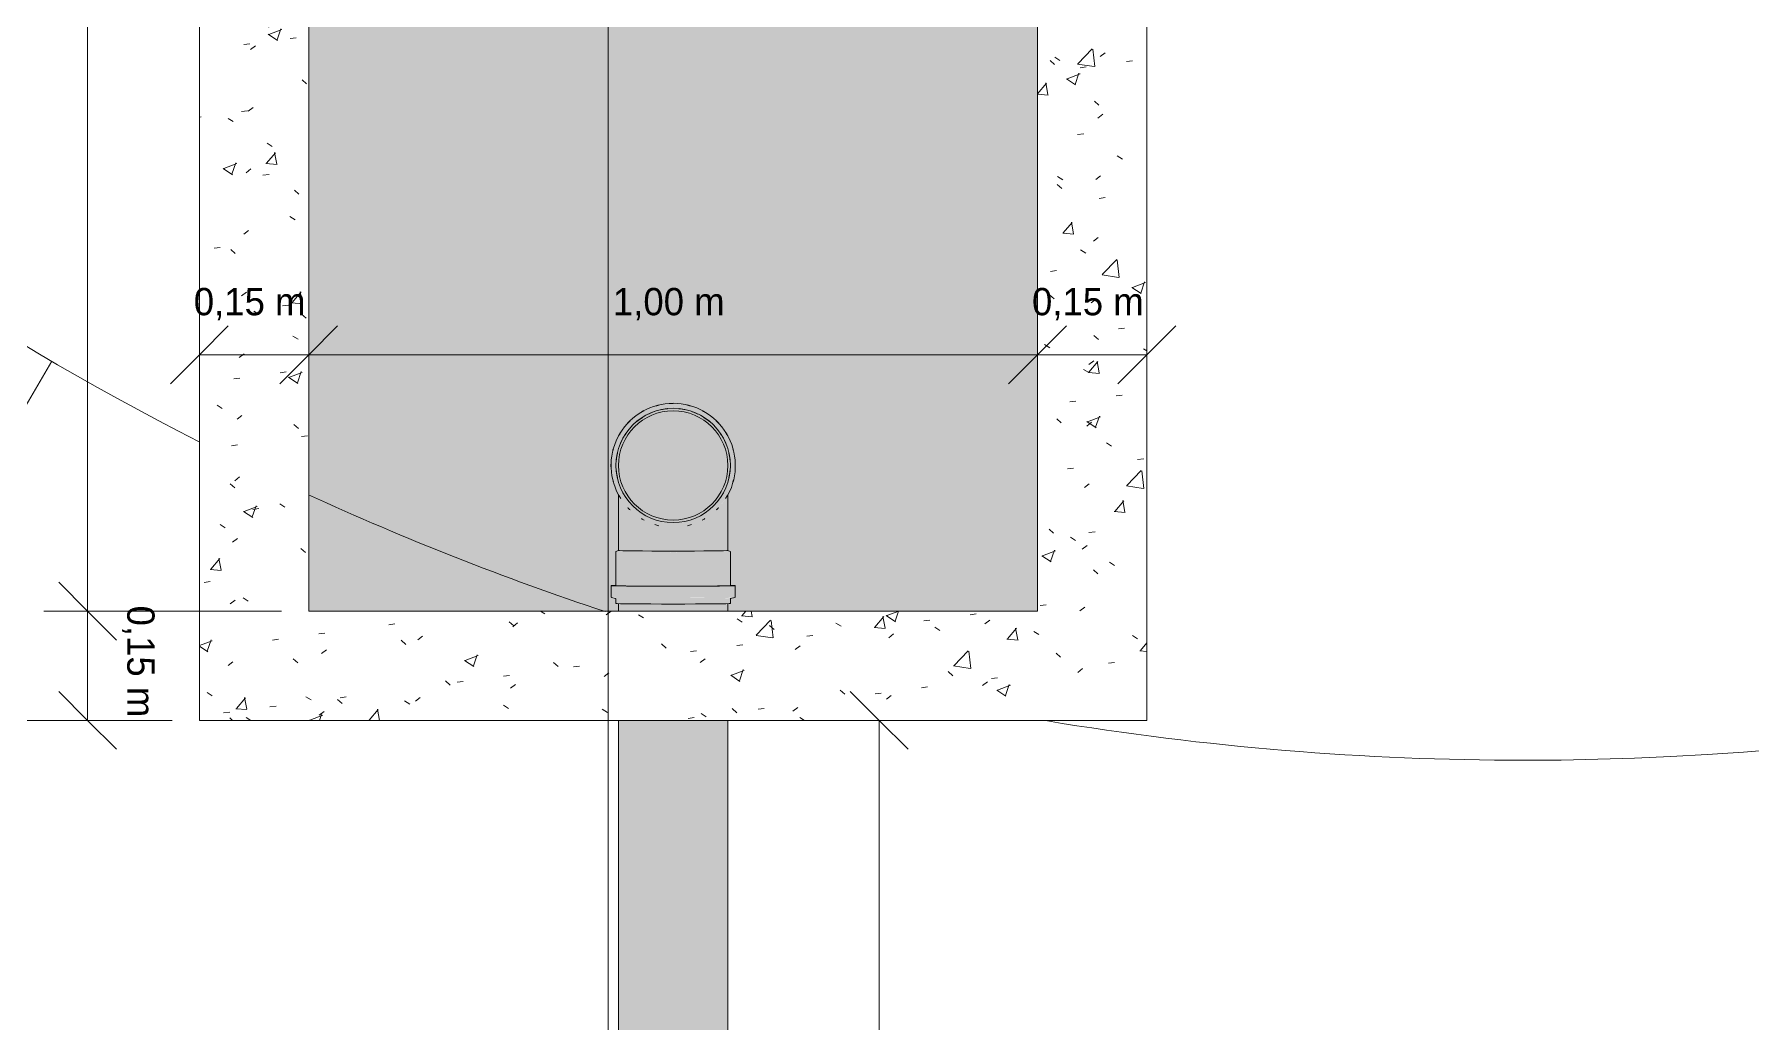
# Model space of a CAD drawing. Header units: metres. Extents: x 1.1 to 88.1, y -3.7 to 23.8.
# Drawn here: x 22.747 to 25.103, y 17.582 to 18.938 of the extents above; entities that cross this region are included whole.
import ezdxf

# ---------------------------------------------------------------- set-up
doc = ezdxf.new("R2010")
doc.units = ezdxf.units.M
doc.linetypes.add('Projeção', pattern=[0.003969, 0.002381, -0.001587])
doc.layers.add('1095_ARQ_BASE_dwg', color=7, linetype='Continuous', lineweight=5, true_color=0x767676)
doc.layers.add('A-FLOR', color=7, linetype='Continuous', lineweight=9, true_color=0x007f00)
for name, color, linetype, lineweight in [('A-ANNO-DIMS', 7, 'Continuous', 5), ('A-ANNO-DIMS-25', 7, 'Continuous', 5), ('A-DETL', 7, 'Continuous', 5), ('A-DETL-GENF', 7, 'Continuous', 5), ('A-FLOR-OVHD', 7, 'Projeção', 5), ('G-ANNO-SYMB', 7, 'Continuous', 5), ('KIRYA - PISO', 7, 'Continuous', 5), ('P-PIPE', 7, 'Continuous', 5)]:
    doc.layers.add(name, color=color, linetype=linetype, lineweight=lineweight)
doc.styles.add('Century Gothic_3', font='GOTHIC.TTF', dxfattribs={"height": 0.0375})
doc.dimstyles.new('Setores_1_5', dxfattribs={"dimscale": 0.3048, "dimtxt": 0.039156, "dimasz": 0.260417, "dimexe": 0.19685, "dimexo": 0.123031, "dimgap": 0.143537, "dimtad": 1, "dimrnd": 0.01, "dimzin": 0, "dimdsep": 46, "dimtxsty": 'Century Gothic_3', "dimblk1": 'OBLIQUE', "dimblk2": 'OBLIQUE', "dimsah": 1, "dimcen": 0.09, "dimazin": 0, "dimtfac": 1, "dimtdec": 4, "dimtix": 1, "dimtmove": 0, "dimatfit": 3, "dimfxl": 1, "dimtvp": 1, "dimtolj": 1, "dimtzin": 0, "dimarcsym": 2})

# ---------------------------------------------------------------- blocks, each defined once
blk = doc.blocks.new('1095_ARQ_BASE_dwg-4006143-TÉRREO')
at = {"layer": 'KIRYA - PISO', "color": 253, "true_color": 0xaaaaaa}
blk.add_line((20.3176, 11.8282), (21.1807, 11.3232), dxfattribs=at)
for radius, start, end in [(6, 360, 72.10018), (5, 360, 78.1411), (4, 360, 88.109), (5, 307.2959, 360), (4, 350.5849, 360), (4, 335.3516, 341.6233), (4, 276.0669, 332.963)]:
    blk.add_arc((16.8653, 13.8485), radius, start, end, dxfattribs=at)
blk = doc.blocks.new('Luva Simples para Conexão - Serie Normal - Esgoto - MEP - Tigre - Standard-3963417-TÉRREO')
at = {"layer": 'P-PIPE', "true_color": 0xf5ebeb}
h = blk.add_hatch(color=7, dxfattribs=at)
h.paths.add_polyline_path([(15.8629, 18.3066), (15.8627, 18.3074), (15.8617, 18.309), (15.8561, 18.3236), (15.8533, 18.3391), (15.8533, 18.3548), (15.8563, 18.3702), (15.8626, 18.3858), (15.8703, 18.3982), (15.881, 18.4098), (15.8937, 18.4192), (15.9079, 18.4261), (15.9228, 18.4303), (15.9209, 18.4301), (15.9066, 18.4259), (15.8927, 18.4189), (15.8803, 18.4095), (15.8698, 18.3979), (15.8615, 18.3846), (15.8559, 18.3699), (15.853, 18.3545), (15.8533, 18.3375), (15.8561, 18.3227), (15.8624, 18.3074)])
h.paths.add_polyline_path([(15.8618, 18.3284), (15.8602, 18.3388), (15.861, 18.3311)])
h.paths.add_polyline_path([(15.8594, 18.3467), (15.8618, 18.3649), (15.8609, 18.3617), (15.8594, 18.3469)])
h.paths.add_polyline_path([(15.8634, 18.3702), (15.8644, 18.3725), (15.8657, 18.3767), (15.8653, 18.3764)])
h.paths.add_polyline_path([(15.8712, 18.3876), (15.8789, 18.3979), (15.8725, 18.39)])
h.paths.add_polyline_path([(15.8824, 18.4022), (15.897, 18.4134), (15.8939, 18.4116), (15.8825, 18.4023)])
h.paths.add_polyline_path([(15.9018, 18.416), (15.9049, 18.4173), (15.9087, 18.4192), (15.9074, 18.4189), (15.9042, 18.4172)])
h.paths.add_polyline_path([(15.9196, 18.4228), (15.9354, 18.4249), (15.9221, 18.4235)])
h = blk.add_hatch(color=7, dxfattribs=at)
h.paths.add_polyline_path([(16.0129, 18.3066), (16.0144, 18.3092), (16.0199, 18.3234), (16.0228, 18.3403), (16.0225, 18.3559), (16.0197, 18.3706), (16.0134, 18.3859), (16.0057, 18.3983), (15.9952, 18.4098), (15.9826, 18.4192), (15.9679, 18.4264), (15.9532, 18.4305), (15.9536, 18.4302), (15.9687, 18.4259), (15.9827, 18.4189), (15.9953, 18.4094), (16.0059, 18.3977), (16.0141, 18.3844), (16.0197, 18.3697), (16.0225, 18.3542), (16.0225, 18.3385), (16.0195, 18.3231), (16.0132, 18.3076), (16.0129, 18.307)])
h.paths.add_polyline_path([(16.014, 18.3284), (16.0149, 18.3317), (16.0146, 18.3314), (16.0142, 18.3299)])
h.paths.add_polyline_path([(16.0164, 18.3467), (16.0148, 18.3622), (16.0146, 18.3619), (16.0164, 18.3469)])
h.paths.add_polyline_path([(16.0124, 18.3702), (16.0103, 18.3769), (16.0102, 18.3766), (16.0114, 18.3725)])
h.paths.add_polyline_path([(16.0046, 18.3876), (16.0029, 18.3907), (16.0031, 18.39), (16.0037, 18.3888)])
h.paths.add_polyline_path([(15.9934, 18.4022), (15.9814, 18.412), (15.9815, 18.4116), (15.9933, 18.4023)])
h.paths.add_polyline_path([(15.974, 18.416), (15.9679, 18.4192), (15.9679, 18.4189), (15.9716, 18.4169)])
h.paths.add_polyline_path([(15.9562, 18.4228), (15.9532, 18.4237), (15.9532, 18.4234), (15.9547, 18.423)])
at = {"layer": 'P-PIPE'}
for radius, start, end in [(0.0852, 90, 208.1452), (0.0852, 103.3654, 107.068), (0.0853, 331.8548, 90), (0.0853, 72.932, 76.6346), (0.0852, 133.9572, 137.1727), (0.0782, 122.6058, 129.4427), (0.0853, 118.0334, 120.712), (0.0783, 109.3455, 115.6539), (0.0782, 95.5561, 102.3935), (0.0782, 77.6065, 84.4439), (0.0782, 64.3461, 70.6545), (0.0852, 59.288, 61.9666), (0.0782, 50.5573, 57.3942), (0.0853, 42.8273, 46.0428), (0.0852, 147.8199, 151.354), (0.0783, 154.3448, 160.6532), (0.0782, 140.5548, 147.3929), (0.0783, 32.6071, 39.4452), (0.0783, 19.3468, 25.6552), (0.0853, 28.646, 32.1801), (0.0853, 164.6384, 166.3871), (0.0782, 167.6052, 174.4415), (0.0783, 5.5585, 12.3948), (0.0852, 13.6129, 15.3616), (0.0853, 178.1228, 181.8788), (0.0783, 185.5536, 192.3923), (0.0783, 347.6077, 354.4464), (0.0852, 358.1212, 1.8772), (0.0852, 193.6067, 195.3642), (0.0853, 344.6358, 346.3933)]:
    blk.add_arc((15.9379, 18.3467), radius, start, end, dxfattribs=at)
blk = doc.blocks.new('DIMBLOCK12-TÉRREO')
at = {"layer": 'A-ANNO-DIMS-25', "lineweight": 25}
for p, q in [((22.8199, 20.1467), (22.7803, 20.1864)), ((22.8199, 20.1467), (22.8596, 20.107)), ((22.8199, 18.1467), (22.7803, 18.1864)), ((22.8199, 18.1467), (22.8596, 18.107))]:
    blk.add_line(p, q, dxfattribs=at)
at = {"layer": 'A-ANNO-DIMS-25'}
for p, q in [((22.8199, 20.1467), (22.7599, 20.1467)), ((22.8199, 20.1467), (22.8199, 18.1467)), ((22.8199, 20.1467), (23.0858, 20.1467)), ((22.8199, 18.1467), (22.7599, 18.1467)), ((22.8199, 18.1467), (23.0858, 18.1467))]:
    blk.add_line(p, q, dxfattribs=at)
at = {"layer": 'A-ANNO-DIMS-25', "color": 0, "insert": (22.9118, 19.2293), "char_height": 0.0375, "width": 0.198392, "attachment_point": 1, "rotation": 270, "line_spacing_factor": 0.984502, "style": 'Century Gothic_3'}
blk.add_mtext('2,00 m', dxfattribs=at)
blk = doc.blocks.new('_Oblique')
at = {"color": 0, "linetype": 'ByBlock', "lineweight": -2}
blk.add_line((-0.5, -0.5), (0.5, 0.5), dxfattribs=at)
blk = doc.blocks.new('DIMBLOCK13-TÉRREO')
at = {"layer": 'A-ANNO-DIMS-25', "lineweight": 25}
for p, q in [((22.8199, 18.1467), (22.7803, 18.1864)), ((22.8199, 18.1467), (22.8596, 18.107)), ((22.8199, 17.9967), (22.7803, 18.0364)), ((22.8199, 17.9967), (22.8596, 17.957))]:
    blk.add_line(p, q, dxfattribs=at)
at = {"layer": 'A-ANNO-DIMS-25'}
for p, q in [((22.8199, 18.1467), (22.7599, 18.1467)), ((22.8199, 18.1467), (22.8199, 17.9967)), ((22.8199, 18.1467), (23.0858, 18.1467)), ((22.8199, 17.9967), (22.7599, 17.9967)), ((22.8199, 17.9967), (22.9358, 17.9967))]:
    blk.add_line(p, q, dxfattribs=at)
at = {"layer": 'A-ANNO-DIMS-25', "color": 0, "insert": (22.9118, 18.1543), "char_height": 0.0375, "width": 0.198392, "attachment_point": 1, "rotation": 270, "line_spacing_factor": 0.984502, "style": 'Century Gothic_3'}
blk.add_mtext('0,15 m', dxfattribs=at)
blk = doc.blocks.new('DIMBLOCK14-TÉRREO')
at = {"layer": 'A-ANNO-DIMS-25', "lineweight": 25}
for p, q in [((22.9733, 18.4984), (23.013, 18.5381)), ((23.1233, 18.4984), (23.163, 18.5381)), ((22.9733, 18.4984), (22.9336, 18.4588)), ((23.1233, 18.4984), (23.0836, 18.4588))]:
    blk.add_line(p, q, dxfattribs=at)
at = {"layer": 'A-ANNO-DIMS-25'}
for p, q in [((22.9733, 18.4984), (22.9733, 18.5171)), ((22.9733, 18.4984), (23.1233, 18.4984)), ((22.9733, 18.4984), (22.9733, 18.4384)), ((23.1233, 18.4984), (23.1233, 18.5171)), ((23.1233, 18.4984), (23.1233, 18.4384))]:
    blk.add_line(p, q, dxfattribs=at)
at = {"layer": 'A-ANNO-DIMS-25', "color": 0, "insert": (22.9656, 18.5903), "char_height": 0.0375, "width": 0.198392, "attachment_point": 1, "line_spacing_factor": 0.984502, "style": 'Century Gothic_3'}
blk.add_mtext('0,15 m', dxfattribs=at)
blk = doc.blocks.new('DIMBLOCK15-TÉRREO')
at = {"layer": 'A-ANNO-DIMS-25', "lineweight": 25}
for p, q in [((23.1233, 18.4984), (23.163, 18.5381)), ((24.1233, 18.4984), (24.163, 18.5381)), ((23.1233, 18.4984), (23.0836, 18.4588)), ((24.1233, 18.4984), (24.0836, 18.4588))]:
    blk.add_line(p, q, dxfattribs=at)
at = {"layer": 'A-ANNO-DIMS-25'}
for p, q in [((23.1233, 18.4984), (23.1233, 18.5171)), ((23.1233, 18.4984), (24.1233, 18.4984)), ((23.1233, 18.4984), (23.1233, 18.4384)), ((24.1233, 18.4984), (24.1233, 18.5171)), ((24.1233, 18.4984), (24.1233, 18.4384))]:
    blk.add_line(p, q, dxfattribs=at)
at = {"layer": 'A-ANNO-DIMS-25', "color": 0, "insert": (23.5406, 18.5903), "char_height": 0.0375, "width": 0.198392, "attachment_point": 1, "line_spacing_factor": 0.984502, "style": 'Century Gothic_3'}
blk.add_mtext('1,00 m', dxfattribs=at)
blk = doc.blocks.new('DIMBLOCK16-TÉRREO')
at = {"layer": 'A-ANNO-DIMS-25', "lineweight": 25}
for p, q in [((24.1233, 18.4984), (24.163, 18.5381)), ((24.2733, 18.4984), (24.313, 18.5381)), ((24.1233, 18.4984), (24.0836, 18.4588)), ((24.2733, 18.4984), (24.2336, 18.4588))]:
    blk.add_line(p, q, dxfattribs=at)
at = {"layer": 'A-ANNO-DIMS-25'}
for p, q in [((24.1233, 18.4984), (24.1233, 18.5171)), ((24.1233, 18.4984), (24.2733, 18.4984)), ((24.1233, 18.4984), (24.1233, 18.4384)), ((24.2733, 18.4984), (24.2733, 18.5171)), ((24.2733, 18.4984), (24.2733, 18.4384))]:
    blk.add_line(p, q, dxfattribs=at)
at = {"layer": 'A-ANNO-DIMS-25', "color": 0, "insert": (24.1156, 18.5903), "char_height": 0.0375, "width": 0.198392, "attachment_point": 1, "line_spacing_factor": 0.984502, "style": 'Century Gothic_3'}
blk.add_mtext('0,15 m', dxfattribs=at)
blk = doc.blocks.new('DIMBLOCK21-TÉRREO')
at = {"layer": 'A-ANNO-DIMS-25', "lineweight": 25}
for p, q in [((21.7885, 17.9967), (21.7488, 18.0364)), ((21.7885, 17.9967), (21.8282, 17.957)), ((21.7885, 14.485), (21.7488, 14.5246)), ((21.7885, 14.485), (21.8282, 14.4453))]:
    blk.add_line(p, q, dxfattribs=at)
at = {"layer": 'A-ANNO-DIMS-25'}
for p, q in [((21.7885, 17.9967), (21.7285, 17.9967)), ((21.7885, 17.9967), (21.7885, 14.485)), ((21.7885, 17.9967), (22.9358, 17.9967)), ((21.7885, 14.485), (21.7285, 14.485)), ((21.7885, 14.485), (21.8303, 14.485))]:
    blk.add_line(p, q, dxfattribs=at)
at = {"layer": 'A-ANNO-DIMS-25', "color": 0, "insert": (21.8803, 16.3235), "char_height": 0.0375, "width": 0.198392, "attachment_point": 1, "rotation": 270, "line_spacing_factor": 0.984502, "style": 'Century Gothic_3'}
blk.add_mtext('3,51 m', dxfattribs=at)
blk = doc.blocks.new('DIMBLOCK22-TÉRREO')
at = {"layer": 'A-ANNO-DIMS-25', "lineweight": 25}
for p, q in [((23.9059, 17.9967), (23.8662, 18.0364)), ((23.9059, 17.9967), (23.9456, 17.957)), ((23.9059, 15.7228), (23.8662, 15.7624)), ((23.9059, 15.7228), (23.9456, 15.6831))]:
    blk.add_line(p, q, dxfattribs=at)
at = {"layer": 'A-ANNO-DIMS-25'}
for p, q in [((23.9059, 17.9967), (23.8459, 17.9967)), ((23.9059, 17.9967), (23.9059, 15.7228)), ((23.9059, 17.9967), (23.9245, 17.9967)), ((23.9059, 15.7228), (23.7358, 15.7228)), ((23.9059, 15.7228), (23.9659, 15.7228))]:
    blk.add_line(p, q, dxfattribs=at)
at = {"layer": 'A-ANNO-DIMS-25', "color": 0, "insert": (23.9977, 16.9424), "char_height": 0.0375, "width": 0.198392, "attachment_point": 1, "rotation": 270, "line_spacing_factor": 0.984502, "style": 'Century Gothic_3'}
blk.add_mtext('2,27 m', dxfattribs=at)

msp = doc.modelspace()

# ---------------------------------------------------------------- hatches: boundary and pattern name
at = {"layer": 'A-DETL-GENF', "true_color": 0xc0c0c0}
h = msp.add_hatch(dxfattribs=at)
h.set_pattern_fill('FP_4', color=9, style=0, pattern_type=2)
h.set_pattern_definition([(50, (10.94236, 38.807), (0.1821895, -0.01593795), [0.01905, -0.20955]), (355, (10.94236, 38.807), (-0.0352423, 0.1910586), [0.01524, -0.16764]), (100.451, (10.95736, 38.806), (0.146942, 0.1751196), [0.01619, -0.17809]), (46.184, (10.94236, 38.858), (0.2710768, -0.0420454), [0.02857, -0.31432]), (96.636, (10.96536, 38.855), (0.237407, 0.2474328), [0.02429, -0.26714]), (351.184, (10.94236, 38.858), (0.237406, 0.247428), [0.02286, -0.25146]), (21, (10.96836, 38.845), (0.1516197, -0.1022669), [0.01905, -0.20955]), (326, (10.96836, 38.845), (0.0618035, 0.1841894), [0.01524, -0.16764]), (71.451, (10.98036, 38.837), (0.213418, 0.0819242), [0.01619, -0.17809]), (37.5, (10.942356, 38.807), (0.00308637, 0.08455105), [0.00838, -0.15723, 0.00838, -0.1618, -0.16827]), (37.5, (10.942356, 38.807), (0.00308637, 0.08455105), [-0.33579, 0.00838, -0.15989]), (7.5, (10.94236, 38.807), (0.06681573, 0.10017824), [0.00838, -0.08865, 0.00838, -0.15342, -0.06413]), (7.5, (10.94236, 38.807), (0.06681573, 0.10017824), [-0.25883, 0.00838, -0.05575]), (327.5, (10.886356, 38.807), (0.13558658, -0.0057276), [0.00838, -0.05512, 0.00838, -0.18974, -0.26289]), (327.5, (10.886356, 38.807), (0.13558658, -0.0057276), [-0.26162, 0.00838, -0.25451]), (317.5, (10.86036, 38.807), (0.14812526, 0.0254287), [0.00838, -0.07417, 0.00838, -0.12319, -0.18669]), (317.5, (10.86036, 38.807), (0.14812526, 0.0254287), [-0.21412, 0.00838, -0.17831])])
h.paths.add_polyline_path([(22.9733, 17.9967), (24.2733, 17.9967), (24.2733, 20.2967), (22.9733, 20.2967), (22.9733, 18.351)])
h.paths.add_polyline_path([(23.1233, 18.1467), (23.1233, 20.1467), (24.1233, 20.1467), (24.1233, 18.1467), (23.3567, 18.1467)])
h.paths.add_polyline_path([(24.1783, 20.2249), (24.1701, 20.226), (24.1624, 20.2291), (24.1558, 20.2342), (24.1507, 20.2408), (24.1476, 20.2484), (24.1465, 20.2568), (24.1476, 20.2649), (24.1514, 20.2735), (24.1558, 20.2792), (24.1624, 20.2842), (24.1701, 20.2874), (24.1783, 20.2885), (24.1865, 20.2874), (24.1942, 20.2842), (24.2008, 20.2792), (24.2058, 20.2726), (24.209, 20.2649), (24.2101, 20.2567), (24.209, 20.2484), (24.2058, 20.2408), (24.2008, 20.2342), (24.1942, 20.2291), (24.1865, 20.226), (24.1832, 20.2255)])
at = {"layer": 'A-FLOR', "true_color": 0x464646}
h = msp.add_hatch(color=49, dxfattribs=at)
h.paths.add_polyline_path([(23.1233, 18.1467), (23.5483, 18.1467), (23.5483, 18.157), (23.5448, 18.1572), (23.5448, 18.1642), (23.5386, 18.1656), (23.5383, 18.1817), (23.5448, 18.1821), (23.5451, 18.2285), (23.5483, 18.2301), (23.5483, 18.3066), (23.5469, 18.3088), (23.5413, 18.3234), (23.5384, 18.3388), (23.5386, 18.3559), (23.5418, 18.3713), (23.5477, 18.3859), (23.5561, 18.399), (23.566, 18.4098), (23.5796, 18.4198), (23.5932, 18.4264), (23.608, 18.4305), (23.6241, 18.4318), (23.6402, 18.4301), (23.6545, 18.4259), (23.6692, 18.4183), (23.6809, 18.4094), (23.6914, 18.3979), (23.6996, 18.3846), (23.7053, 18.3699), (23.7081, 18.3545), (23.7079, 18.3375), (23.7048, 18.3221), (23.6988, 18.3074), (23.6983, 18.3066), (23.6985, 18.2298), (23.7014, 18.2285), (23.7016, 18.2044), (23.7018, 18.182), (23.7083, 18.1817), (23.7079, 18.1656), (23.7018, 18.164), (23.7018, 18.1572), (23.6983, 18.1568), (23.6983, 18.1467), (24.1233, 18.1467), (24.123, 19.4586), (24.1229, 19.4586), (24.1226, 19.4556), (24.1168, 19.4563), (24.1151, 19.4514), (24.1043, 19.4506), (24.104, 19.4556), (24.0733, 19.4563), (24.0733, 19.3967), (23.1733, 19.3967), (23.1733, 20.1467), (23.1233, 20.1467), (23.1233, 18.351)])
h.paths.add_polyline_path([(23.6996, 18.3299), (23.7, 18.3314), (23.6997, 18.3308)])
h.paths.add_polyline_path([(23.7008, 18.3542), (23.7, 18.362), (23.6997, 18.3619), (23.7007, 18.3545)])
h.paths.add_polyline_path([(23.5497, 18.3725), (23.5526, 18.3797), (23.5507, 18.3759)])
h.paths.add_polyline_path([(23.6968, 18.3725), (23.6955, 18.3767), (23.694, 18.3794), (23.6958, 18.375)])
h.paths.add_polyline_path([(23.6891, 18.3888), (23.6882, 18.3903), (23.6885, 18.3895)])
h.paths.add_polyline_path([(23.6727, 18.4068), (23.6663, 18.4119), (23.6667, 18.4114), (23.6692, 18.4095)])
h.paths.add_polyline_path([(23.5895, 18.4169), (23.5974, 18.4202), (23.5926, 18.4186), (23.5902, 18.4173)])
h.paths.add_polyline_path([(23.657, 18.4169), (23.6524, 18.4192), (23.6517, 18.4191), (23.656, 18.4174)])
h.paths.add_polyline_path([(23.64, 18.423), (23.6374, 18.4235), (23.6389, 18.4231)])
h.paths.add_polyline_path([(23.3213, 19.112), (23.2992, 19.1149), (23.2787, 19.1234), (23.2605, 19.1377), (23.2475, 19.1546), (23.2389, 19.1752), (23.236, 19.1973), (23.2389, 19.2193), (23.2475, 19.2399), (23.261, 19.2575), (23.2787, 19.2711), (23.2992, 19.2796), (23.3213, 19.2825), (23.3437, 19.2795), (23.3639, 19.2711), (23.3821, 19.2569), (23.3951, 19.2399), (23.4036, 19.2193), (23.4065, 19.1973), (23.4034, 19.1747), (23.3951, 19.1546), (23.3816, 19.137), (23.3629, 19.123), (23.3433, 19.1149), (23.3246, 19.1124)])
h.paths.add_polyline_path([(24.123, 19.5586), (24.1233, 19.5586), (24.1233, 19.9092), (24.0733, 19.9092), (24.0733, 19.5608), (24.1041, 19.5616), (24.1043, 19.5666), (24.1154, 19.5657), (24.1168, 19.5608), (24.1228, 19.5616), (24.123, 19.5586)])
h.paths.add_polyline_path([(24.0733, 19.9842), (24.1233, 19.9842), (24.1233, 20.1467), (24.0733, 20.1467)])
at = {"layer": 'P-PIPE', "true_color": 0xe06060}
for points in [[(23.6233, 18.2617), (23.6233, 18.2682), (23.608, 18.2697), (23.6038, 18.2707), (23.6029, 18.2709), (23.5998, 18.2722), (23.5932, 18.2741), (23.5858, 18.278), (23.584, 18.2787), (23.5824, 18.2799), (23.5793, 18.2817), (23.5677, 18.2912), (23.558, 18.3031), (23.5565, 18.3058), (23.5553, 18.3074), (23.554, 18.3106), (23.5507, 18.3166), (23.5487, 18.3232), (23.5473, 18.3273), (23.5472, 18.3284), (23.5463, 18.3314), (23.5448, 18.3467), (23.5463, 18.362), (23.5472, 18.3649), (23.5474, 18.367), (23.5487, 18.3702), (23.5508, 18.3769), (23.554, 18.3828), (23.5553, 18.3859), (23.5565, 18.3876), (23.5583, 18.3907), (23.5678, 18.4022), (23.5796, 18.4119), (23.5824, 18.4134), (23.584, 18.4147), (23.5872, 18.416), (23.5932, 18.4192), (23.5998, 18.4212), (23.6038, 18.4226), (23.605, 18.4228), (23.6079, 18.4237), (23.6233, 18.4252), (23.6233, 18.4317), (23.6076, 18.4302), (23.5926, 18.4259), (23.5785, 18.4189), (23.566, 18.4095), (23.5553, 18.3977), (23.5472, 18.3846), (23.5415, 18.3699), (23.5386, 18.3545), (23.5386, 18.3388), (23.5415, 18.3234), (23.5474, 18.3084), (23.5554, 18.2954), (23.566, 18.2839), (23.5785, 18.2744), (23.5926, 18.2674), (23.6076, 18.2631), (23.611, 18.2628)], [(23.6233, 18.2617), (23.6389, 18.2631), (23.654, 18.2674), (23.668, 18.2744), (23.6805, 18.2839), (23.6912, 18.2957), (23.6995, 18.3092), (23.705, 18.3234), (23.7079, 18.3388), (23.7079, 18.3545), (23.705, 18.3699), (23.6991, 18.385), (23.6911, 18.3979), (23.6805, 18.4095), (23.6677, 18.4191), (23.654, 18.4259), (23.6389, 18.4302), (23.6233, 18.4317), (23.6233, 18.4252), (23.6386, 18.4237), (23.6427, 18.4226), (23.6436, 18.4225), (23.6467, 18.4212), (23.6534, 18.4191), (23.6608, 18.4154), (23.6625, 18.4147), (23.6641, 18.4134), (23.6669, 18.4119), (23.6788, 18.4022), (23.6885, 18.3903), (23.69, 18.3876), (23.6912, 18.3859), (23.6926, 18.3828), (23.6958, 18.3767), (23.6983, 18.369), (23.6991, 18.367), (23.6994, 18.3649), (23.7002, 18.362), (23.7018, 18.3467), (23.7002, 18.3314), (23.6992, 18.3273), (23.6991, 18.3264), (23.6978, 18.3232), (23.6958, 18.3166), (23.692, 18.3092), (23.6912, 18.3074), (23.69, 18.3058), (23.6878, 18.3022), (23.6788, 18.2912), (23.6669, 18.2814), (23.6641, 18.2799), (23.6625, 18.2787), (23.6593, 18.2774), (23.6533, 18.2741), (23.6456, 18.2717), (23.6427, 18.2707), (23.6415, 18.2706), (23.6386, 18.2697), (23.6233, 18.2682)], [(23.6233, 18.2717), (23.6431, 18.2744), (23.6608, 18.2817), (23.6763, 18.2936), (23.6885, 18.3099), (23.6958, 18.3279), (23.6983, 18.3467), (23.6953, 18.367), (23.6882, 18.3842), (23.6761, 18.3999), (23.66, 18.4119), (23.6421, 18.4192), (23.6233, 18.4217), (23.6029, 18.4187), (23.5858, 18.4116), (23.5702, 18.3997), (23.558, 18.3834), (23.5507, 18.3655), (23.5483, 18.3467), (23.5512, 18.3264), (23.5583, 18.3092), (23.5702, 18.2936), (23.5865, 18.2814), (23.6045, 18.2741), (23.611, 18.2733)], [(23.6233, 18.2717), (23.6436, 18.2746), (23.6608, 18.2817), (23.6763, 18.2936), (23.6885, 18.3099), (23.6958, 18.3279), (23.6983, 18.3467), (23.6953, 18.367), (23.6882, 18.3842), (23.6761, 18.3999), (23.66, 18.4119), (23.6421, 18.4192), (23.6228, 18.4216), (23.6029, 18.4187), (23.5858, 18.4116), (23.5702, 18.3997), (23.558, 18.3834), (23.5507, 18.3655), (23.5483, 18.3467), (23.5512, 18.3264), (23.5583, 18.3092), (23.5702, 18.2936), (23.5865, 18.2814), (23.6045, 18.2741), (23.6162, 18.2726)], [(23.6233, 18.1809), (23.6233, 18.2276), (23.5606, 18.228), (23.5451, 18.2284), (23.5448, 18.1817), (23.5496, 18.1814), (23.5737, 18.1811), (23.611, 18.1809)], [(23.6233, 18.2276), (23.6233, 18.2292), (23.5583, 18.2296), (23.5474, 18.2295), (23.5451, 18.2284), (23.556, 18.228), (23.5819, 18.2278), (23.611, 18.2277)], [(23.6233, 18.2276), (23.6883, 18.228), (23.7014, 18.2284), (23.7014, 18.2285), (23.6983, 18.2299), (23.6905, 18.2296), (23.6746, 18.2294), (23.6233, 18.2292)], [(23.6233, 18.1809), (23.6887, 18.1813), (23.7018, 18.1817), (23.7014, 18.2284), (23.6935, 18.2281), (23.6646, 18.2278), (23.6233, 18.2276), (23.6233, 18.2044)], [(23.6233, 18.1808), (23.6935, 18.1812), (23.7083, 18.1817), (23.7018, 18.1819), (23.7018, 18.1817), (23.6935, 18.1813), (23.6746, 18.1811), (23.6233, 18.1809), (23.5606, 18.1812), (23.5448, 18.1817), (23.5448, 18.182), (23.5383, 18.1817), (23.5451, 18.1814), (23.5704, 18.181), (23.611, 18.1808)], [(23.6233, 18.1648), (23.6233, 18.1808), (23.5632, 18.1811), (23.5383, 18.1817), (23.5386, 18.1656), (23.5474, 18.1653), (23.5785, 18.165), (23.611, 18.1648)], [(23.6233, 18.1648), (23.6911, 18.1652), (23.7079, 18.1656), (23.7083, 18.1817), (23.7054, 18.1815), (23.6834, 18.1811), (23.6233, 18.1808)], [(23.6233, 18.1634), (23.6233, 18.1648), (23.5553, 18.1652), (23.5399, 18.1653), (23.5463, 18.164), (23.5662, 18.1636), (23.6079, 18.1634), (23.611, 18.1634)], [(23.6233, 18.1564), (23.6233, 18.1634), (23.558, 18.1637), (23.5448, 18.1639), (23.5448, 18.1572), (23.5474, 18.157), (23.5677, 18.1566), (23.611, 18.1564)], [(23.6233, 18.1634), (23.6788, 18.1636), (23.6818, 18.1637), (23.7018, 18.1642), (23.7079, 18.1656), (23.6993, 18.1653), (23.6625, 18.1649), (23.6233, 18.1648)], [(23.6233, 18.1564), (23.6805, 18.1567), (23.7018, 18.1572), (23.7018, 18.1642), (23.6993, 18.164), (23.6805, 18.1637), (23.6386, 18.1634), (23.6233, 18.1634)]]:
    msp.add_hatch(color=13, dxfattribs=at).paths.add_polyline_path(points)
h = msp.add_hatch(color=13, dxfattribs=at)
h.paths.add_polyline_path([(23.6233, 18.2682), (23.6436, 18.2709), (23.6625, 18.2787), (23.6788, 18.2912), (23.6912, 18.3074), (23.6991, 18.3264), (23.7018, 18.3467), (23.6991, 18.367), (23.6912, 18.3859), (23.6788, 18.4022), (23.6625, 18.4147), (23.6436, 18.4225), (23.6233, 18.4252), (23.6029, 18.4225), (23.584, 18.4147), (23.5677, 18.4022), (23.5553, 18.3859), (23.5474, 18.3668), (23.5448, 18.3467), (23.5474, 18.3264), (23.5553, 18.3074), (23.5677, 18.2912), (23.584, 18.2787), (23.6029, 18.2709), (23.611, 18.2698)])
h.paths.add_polyline_path([(23.6233, 18.2717), (23.6038, 18.2742), (23.5858, 18.2817), (23.5702, 18.2936), (23.5583, 18.3092), (23.5508, 18.3273), (23.5483, 18.3467), (23.5508, 18.3661), (23.5583, 18.3842), (23.5705, 18.3999), (23.5858, 18.4116), (23.6038, 18.4191), (23.6233, 18.4217), (23.6427, 18.4191), (23.6608, 18.4116), (23.6763, 18.3997), (23.6882, 18.3842), (23.6957, 18.3661), (23.6983, 18.3467), (23.6957, 18.3273), (23.6882, 18.3092), (23.6763, 18.2936), (23.6608, 18.2817), (23.6427, 18.2742)])
h = msp.add_hatch(color=13, dxfattribs=at)
h.paths.add_polyline_path([(23.6233, 18.2292), (23.6233, 18.2617), (23.6068, 18.2634), (23.5916, 18.2679), (23.5785, 18.2744), (23.566, 18.2839), (23.5549, 18.2963), (23.5483, 18.307), (23.5483, 18.2299), (23.553, 18.2297), (23.5704, 18.2294), (23.611, 18.2292)])
h.paths.add_polyline_path([(23.6233, 18.2682), (23.605, 18.2706), (23.6089, 18.2696), (23.611, 18.2694)])
h.paths.add_polyline_path([(23.5998, 18.2722), (23.5872, 18.2774), (23.5941, 18.2739)])
h.paths.add_polyline_path([(23.5824, 18.2799), (23.5704, 18.289), (23.58, 18.2812), (23.5811, 18.2806)])
h.paths.add_polyline_path([(23.5677, 18.2912), (23.5565, 18.3058), (23.5587, 18.3022), (23.566, 18.2933)])
h.paths.add_polyline_path([(23.554, 18.3106), (23.5493, 18.3212), (23.5508, 18.3165), (23.5527, 18.313)])
h = msp.add_hatch(color=13, dxfattribs=at)
h.paths.add_polyline_path([(23.6233, 18.2292), (23.6882, 18.2296), (23.6983, 18.2299), (23.6983, 18.307), (23.6911, 18.2954), (23.6805, 18.2839), (23.6669, 18.2738), (23.6533, 18.2672), (23.6386, 18.2631), (23.6233, 18.2617), (23.6233, 18.2533)])
h.paths.add_polyline_path([(23.6233, 18.2682), (23.6392, 18.2699), (23.6415, 18.2706), (23.6347, 18.2697)])
h.paths.add_polyline_path([(23.6467, 18.2722), (23.6539, 18.2745), (23.6593, 18.2774), (23.6515, 18.2741)])
h.paths.add_polyline_path([(23.6641, 18.2799), (23.6673, 18.2817), (23.6746, 18.2879), (23.6655, 18.281)])
h.paths.add_polyline_path([(23.6788, 18.2912), (23.6885, 18.3031), (23.69, 18.3058), (23.6805, 18.2934)])
h.paths.add_polyline_path([(23.6926, 18.3106), (23.6958, 18.3166), (23.6972, 18.3218), (23.694, 18.314)])
at = {"layer": 'P-PIPE', "true_color": 0x713800}
h = msp.add_hatch(color=36, dxfattribs=at)
h.paths.add_polyline_path([(23.6232, 15.85), (23.6233, 15.85), (23.6233, 17.9967), (23.5483, 17.9967), (23.5484, 15.8508), (23.5553, 15.8505), (23.5778, 15.8502), (23.6231, 15.85)])
h.paths.add_polyline_path([(23.6033, 18.1467), (23.6233, 18.1467), (23.6233, 18.1564), (23.558, 18.1568), (23.5483, 18.1568), (23.5483, 18.1467), (23.5858, 18.1467)])
h = msp.add_hatch(color=36, dxfattribs=at)
h.paths.add_polyline_path([(23.6233, 15.85), (23.6868, 15.8504), (23.6983, 15.8508), (23.6983, 17.9967), (23.6233, 17.9967), (23.6233, 15.85)])
h.paths.add_polyline_path([(23.642, 18.1467), (23.6983, 18.1467), (23.6983, 18.157), (23.6746, 18.1566), (23.6233, 18.1564), (23.6233, 18.1467)])

# ---------------------------------------------------------------- linework, layer by layer
at = {"layer": 'A-DETL'}
for p, q in [((22.9733, 20.2967), (22.9733, 17.9967)), ((24.2733, 17.9967), (24.2733, 20.2967)), ((23.1233, 18.1467), (23.1233, 20.1467)), ((24.1233, 20.1467), (24.1233, 18.1467)), ((24.1233, 18.1467), (23.1233, 18.1467)), ((22.9733, 17.9967), (24.2733, 17.9967))]:
    msp.add_line(p, q, dxfattribs=at)
at = {"layer": 'A-FLOR-OVHD'}
for p, q in [((22.9733, 20.2967), (22.9733, 17.9967)), ((24.2733, 17.9967), (24.2733, 20.2967)), ((23.1233, 18.1467), (23.1233, 20.1467)), ((24.1233, 20.1467), (24.1233, 18.1467)), ((24.1233, 18.1467), (23.1233, 18.1467)), ((22.9733, 17.9967), (24.2733, 17.9967))]:
    msp.add_line(p, q, dxfattribs=at)
at = {"layer": 'G-ANNO-SYMB'}
msp.add_line((23.5342, 23.7071), (23.5342, 16.3509), dxfattribs=at)
at = {"layer": 'P-PIPE'}
for p, q in [((23.5483, 18.307), (23.5483, 18.2299)), ((23.6983, 18.2299), (23.6983, 18.307)), ((23.5483, 18.2299), (23.5448, 18.2284)), ((23.5448, 18.2284), (23.5448, 18.1817)), ((23.7017, 18.2284), (23.6982, 18.2299)), ((23.7018, 18.1817), (23.7018, 18.2284)), ((23.5383, 18.1817), (23.5383, 18.1657)), ((23.7083, 18.1657), (23.7083, 18.1817)), ((23.5383, 18.1656), (23.5448, 18.1642)), ((23.5448, 18.1642), (23.5448, 18.1572)), ((23.5483, 18.157), (23.5483, 18.1467)), ((23.6983, 18.1467), (23.6983, 18.157)), ((23.7017, 18.1642), (23.7082, 18.1656)), ((23.7018, 18.1572), (23.7018, 18.1642)), ((23.5483, 17.9967), (23.5483, 15.8505)), ((23.6983, 15.8505), (23.6983, 17.9967))]:
    msp.add_line(p, q, dxfattribs=at)
for radius, start, end in [(0.0785, 90, 270), (0.085, 103.3654, 107.068), (0.0785, 270, 90), (0.085, 72.932, 76.6346), (0.075, 90, 270), (0.085, 133.9572, 137.1727), (0.085, 118.0335, 120.712), (0.075, 270, 90), (0.085, 59.288, 61.9665), (0.085, 42.8273, 46.0428), (0.085, 147.8199, 151.3539), (0.085, 28.6461, 32.1801), (0.085, 164.6383, 166.3873), (0.085, 13.6127, 15.3617), (0.085, 178.1227, 181.8787), (0.085, 358.1213, 1.8773), (0.085, 193.607, 195.3641), (0.085, 344.6359, 346.393), (0.085, 208.648, 212.1805), (0.085, 222.8267, 226.0449), (0.085, 313.9551, 317.1733), (0.085, 327.8195, 331.352), (0.085, 239.2903, 241.9642), (0.085, 252.933, 256.6364), (0.085, 283.3636, 287.067), (0.085, 298.0358, 300.7097)]:
    msp.add_arc((23.6233, 18.3467), radius, start, end, dxfattribs=at)
for centre, major_axis, start_param, end_param in [((23.6233, 18.2299), (0.075, 0), 3.141593, 4.712389), ((23.6233, 18.2299), (0.075, 0), 4.712389, 6.283185), ((23.6233, 18.1817), (0.085, 0), 2.768621, 4.712389), ((23.6233, 18.1817), (0.0785, 0), 3.141593, 3.400976), ((23.6233, 18.1817), (0.0785, 0), 3.403392, 4.712389), ((23.6233, 18.1817), (0.085, 0), 4.712389, 6.656157), ((23.6233, 18.1817), (-0.0785, 0), 1.570796, 3.141593), ((23.6233, 18.1572), (0.0785, 0), 3.141593, 4.712389), ((23.6233, 18.1572), (0.0785, 0), 4.712389, 6.283185)]:
    msp.add_ellipse(centre, major_axis=major_axis, ratio=0.01, start_param=start_param, end_param=end_param, dxfattribs=at)

# ---------------------------------------------------------------- block references
at = {"layer": '1095_ARQ_BASE_dwg', "color": 253, "true_color": 0xaaaaaa, "rotation": 270.0000000000001}
msp.add_blockref('1095_ARQ_BASE_dwg-4006143-TÉRREO', (10.9426, 38.8073), dxfattribs=at)
at = {"layer": 'P-PIPE'}
msp.add_blockref('Luva Simples para Conexão - Serie Normal - Esgoto - MEP - Tigre - Standard-3963417-TÉRREO', (7.6854, 0), dxfattribs=at)

# ---------------------------------------------------------------- dimensions: what is measured, and where the dimension line sits
at = {"layer": 'A-ANNO-DIMS'}
for base, p1, p2, angle, override, picture, middle in [((22.8199, 18.1467), (23.1233, 20.1467), (23.1233, 18.1467), 90, {"dimpost": '<>', "dimfxl": 2}, 'DIMBLOCK12-TÉRREO', (22.7565, 19.1467)), ((24.1233, 18.4984), (23.1233, 18.5546), (24.1233, 18.5546), 0, {"dimpost": '<>', "dimfxl": 1}, 'DIMBLOCK15-TÉRREO', (23.6233, 18.5619)), ((22.8199, 17.9967), (23.1233, 18.1467), (22.9733, 17.9967), 90, {"dimpost": '<>', "dimfxl": 0.212132}, 'DIMBLOCK13-TÉRREO', (22.7565, 18.0717)), ((21.7885, 14.485), (22.9733, 17.9967), (21.8678, 14.485), 90, {"dimpost": '<>', "dimfxl": 3.68161}, 'DIMBLOCK21-TÉRREO', (21.7251, 16.2408)), ((23.9059, 15.7228), (23.962, 17.9967), (23.6983, 15.7228), 90, {"dimpost": '<>', "dimfxl": 2.289164}, 'DIMBLOCK22-TÉRREO', (23.8424, 16.8597))]:
    dim = msp.add_linear_dim(base=base, p1=p1, p2=p2, angle=angle, dimstyle='Setores_1_5', override=override, dxfattribs=at)
    dim.commit()
    dim.dimension.update_dxf_attribs({"geometry": picture, "text_midpoint": middle})
for base, p1, p2, picture, middle in [((23.1233, 18.4984), (22.9733, 18.5546), (23.1233, 18.5546), 'DIMBLOCK14-TÉRREO', (23.0483, 18.5619)), ((24.2733, 18.4984), (24.1233, 18.5546), (24.2733, 18.5546), 'DIMBLOCK16-TÉRREO', (24.1983, 18.5619))]:
    dim = msp.add_linear_dim(base=base, p1=p1, p2=p2, dimstyle='Setores_1_5', override={"dimpost": '<>', "dimfxl": 0.15}, dxfattribs=at)
    dim.commit()
    dim.dimension.update_dxf_attribs({"geometry": picture, "text_midpoint": middle})

doc.saveas('drawing.dxf')
